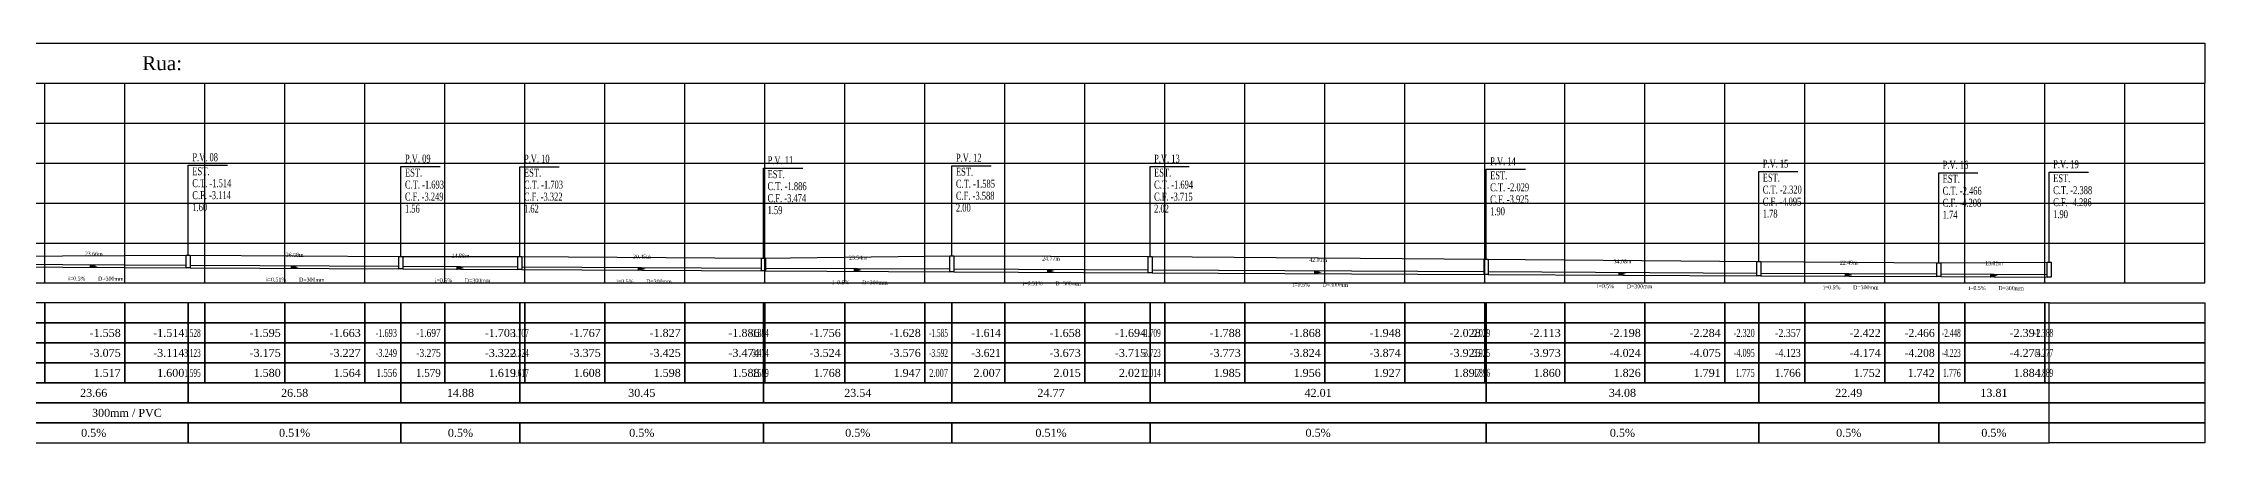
# Model space of a CAD drawing. Extents: x -44 to 14114764, y -20 to 289527804.
# Drawn here: x 361862.1 to 362132.3, y 7353869.7 to 7353919.7 of the extents above; entities that cross this region are included whole.
import ezdxf
from ezdxf.enums import TextEntityAlignment as Align

# ---------------------------------------------------------------- set-up
doc = ezdxf.new("R2010")
doc.units = 0
for name, color, linetype in [('PS_IND_COMPRIMENTO', 7, 'Continuous'), ('PS_IND_DIAMETRO', 7, 'Continuous'), ('PS_IND_FLUXO', 3, 'Continuous'), ('PS_IND_INCLINACAO', 7, 'Continuous'), ('PS_PERFIL_CAIXAS', 7, 'Continuous'), ('PS_PERFIL_COTA_LIN', 7, 'Continuous'), ('PS_PERFIL_COTA_TXT', 5, 'Continuous'), ('PS_PERFIL_GRADE', 8, 'Continuous'), ('PS_PERFIL_TERRENO', 3, 'Continuous'), ('PS_PERFIL_TITULOS', 5, 'Continuous'), ('PS_PERFIL_TUBO', 7, 'Continuous'), ('PS_PONTOS_IDENTIFICACAO_LIN', 7, 'Continuous'), ('PS_PONTOS_IDENTIFICACAO_TXT', 7, 'Continuous')]:
    doc.layers.add(name, color=color, linetype=linetype)
doc.styles.get("Standard").update_dxf_attribs({"font": 'times.ttf'})

# ---------------------------------------------------------------- blocks, each defined once
blk = doc.blocks.new('*U1400')
at = {"layer": 'PS_PERFIL_GRADE', "linetype": 'Continuous'}
for p, q in [((0, 0), (0, 25)), ((0, 25), (510, 25)), ((10, 0), (10, 25)), ((20, 0), (20, 25)), ((30, 0), (30, 25)), ((40, 0), (40, 25)), ((50, 0), (50, 25)), ((60, 0), (60, 25)), ((70, 0), (70, 25)), ((80, 0), (80, 25)), ((90, 0), (90, 25)), ((100, 0), (100, 25)), ((110, 0), (110, 25)), ((120, 0), (120, 25)), ((130, 0), (130, 25)), ((140, 0), (140, 25)), ((150, 0), (150, 25)), ((160, 0), (160, 25)), ((170, 0), (170, 25)), ((180, 0), (180, 25)), ((190, 0), (190, 25)), ((200, 0), (200, 25)), ((210, 0), (210, 25)), ((220, 0), (220, 25)), ((230, 0), (230, 25)), ((240, 0), (240, 25)), ((250, 0), (250, 25)), ((260, 0), (260, 25)), ((270, 0), (270, 25)), ((280, 0), (280, 25)), ((290, 0), (290, 25)), ((300, 0), (300, 25)), ((310, 0), (310, 25)), ((320, 0), (320, 25)), ((330, 0), (330, 25)), ((340, 0), (340, 25)), ((350, 0), (350, 25)), ((360, 0), (360, 25)), ((370, 0), (370, 25)), ((380, 0), (380, 25)), ((390, 0), (390, 25)), ((400, 0), (400, 25)), ((410, 0), (410, 25)), ((420, 0), (420, 25)), ((430, 0), (430, 25)), ((440, 0), (440, 25)), ((450, 0), (450, 25)), ((460, 0), (460, 25)), ((470, 0), (470, 25)), ((480, 0), (480, 25)), ((490, 0), (490, 25)), ((500, 0), (500, 25)), ((510, 0), (510, 25)), ((0, 20), (510, 20)), ((0, 15), (510, 15)), ((0, 10), (510, 10)), ((0, 5), (510, 5)), ((0, 0), (510, 0))]:
    blk.add_line(p, q, dxfattribs=at)
blk.add_lwpolyline([(0, 25), (0, 30), (510, 30), (510, 25)], dxfattribs=at)
at = {"layer": 'PS_PERFIL_GRADE'}
for s, p in [('20', (-0.5, 25)), ('15', (-0.5, 20)), ('10', (-0.5, 15)), ('5', (-0.5, 10)), ('0', (-0.5, 5)), ('-5', (-0.5, 0))]:
    blk.add_text(s, height=1, dxfattribs=at).set_placement(p, align=Align.MIDDLE_RIGHT)

msp = doc.modelspace()

# ---------------------------------------------------------------- linework, layer by layer
at = {"layer": 'PS_IND_FLUXO'}
for points in [[(361867.927, 7353891.761, 0.5, 0, 0), (361868.927, 7353891.756, 0, 0, 0)], [(361893.046, 7353891.635, 0.5, 0, 0), (361894.046, 7353891.63, 0, 0, 0)], [(361913.774, 7353891.53, 0.5, 0, 0), (361914.774, 7353891.525, 0, 0, 0)], [(361936.438, 7353891.418, 0.5, 0, 0), (361937.438, 7353891.413, 0, 0, 0)], [(361963.435, 7353891.283, 0.5, 0, 0), (361964.435, 7353891.278, 0, 0, 0)], [(361987.591, 7353891.165, 0.5, 0, 0), (361988.591, 7353891.159, 0, 0, 0)], [(362020.977, 7353890.996, 0.5, 0, 0), (362021.977, 7353890.991, 0, 0, 0)], [(362059.019, 7353890.806, 0.5, 0, 0), (362060.019, 7353890.801, 0, 0, 0)], [(362087.304, 7353890.665, 0.5, 0, 0), (362088.304, 7353890.66, 0, 0, 0)], [(362105.453, 7353890.574, 0.5, 0, 0), (362106.453, 7353890.568, 0, 0, 0)]]:
    msp.add_lwpolyline(points, format="xyseb", dxfattribs=at)
at = {"layer": 'PS_PERFIL_CAIXAS', "linetype": 'Continuous'}
for points in [[(361880.007, 7353893.149), (361880.507, 7353893.149), (361880.507, 7353891.549), (361880.007, 7353891.549)], [(361906.585, 7353892.97), (361907.085, 7353892.97), (361907.085, 7353891.415), (361906.585, 7353891.415)], [(361921.462, 7353892.96), (361921.962, 7353892.96), (361921.962, 7353891.341), (361921.462, 7353891.341)], [(361951.913, 7353892.777), (361952.413, 7353892.777), (361952.413, 7353891.19), (361951.913, 7353891.19)], [(361975.457, 7353893.078), (361975.957, 7353893.078), (361975.957, 7353891.075), (361975.457, 7353891.075)], [(362000.225, 7353892.969), (362000.725, 7353892.969), (362000.725, 7353890.949), (362000.225, 7353890.949)], [(362042.23, 7353892.634), (362042.73, 7353892.634), (362042.73, 7353890.739), (362042.23, 7353890.739)], [(362076.308, 7353892.343), (362076.808, 7353892.343), (362076.808, 7353890.568), (362076.308, 7353890.568)], [(362098.8, 7353892.197), (362099.3, 7353892.197), (362099.3, 7353890.456), (362098.8, 7353890.456)], [(362112.606, 7353892.275), (362113.106, 7353892.275), (362113.106, 7353890.377), (362112.606, 7353890.377)]]:
    msp.add_lwpolyline(points, close=True, dxfattribs=at)
at = {"layer": 'PS_PERFIL_COTA_LIN', "linetype": 'Continuous'}
for points in [[(361856.597, 7353887.163), (361856.597, 7353884.663), (361862.308, 7353884.663), (361862.308, 7353887.163)], [(361862.308, 7353887.163), (361862.308, 7353884.663), (361872.308, 7353884.663), (361872.308, 7353887.163)], [(361872.308, 7353887.163), (361872.308, 7353884.663), (361880.257, 7353884.663), (361880.257, 7353887.163)], [(361880.257, 7353887.163), (361880.257, 7353884.663), (361882.308, 7353884.663), (361882.308, 7353887.163)], [(361882.308, 7353887.163), (361882.308, 7353884.663), (361892.308, 7353884.663), (361892.308, 7353887.163)], [(361892.308, 7353887.163), (361892.308, 7353884.663), (361902.308, 7353884.663), (361902.308, 7353887.163)], [(361902.308, 7353887.163), (361902.308, 7353884.663), (361906.835, 7353884.663), (361906.835, 7353887.163)], [(361906.835, 7353887.163), (361906.835, 7353884.663), (361912.308, 7353884.663), (361912.308, 7353887.163)], [(361912.308, 7353887.163), (361912.308, 7353884.663), (361921.712, 7353884.663), (361921.712, 7353887.163)], [(361921.712, 7353887.163), (361921.712, 7353884.663), (361922.308, 7353884.663), (361922.308, 7353887.163)], [(361922.308, 7353887.163), (361922.308, 7353884.663), (361932.308, 7353884.663), (361932.308, 7353887.163)], [(361932.308, 7353887.163), (361932.308, 7353884.663), (361942.308, 7353884.663), (361942.308, 7353887.163)], [(361942.308, 7353887.163), (361942.308, 7353884.663), (361952.163, 7353884.663), (361952.163, 7353887.163)], [(361952.163, 7353887.163), (361952.163, 7353884.663), (361952.308, 7353884.663), (361952.308, 7353887.163)], [(361952.308, 7353887.163), (361952.308, 7353884.663), (361962.308, 7353884.663), (361962.308, 7353887.163)], [(361962.308, 7353887.163), (361962.308, 7353884.663), (361972.308, 7353884.663), (361972.308, 7353887.163)], [(361972.308, 7353887.163), (361972.308, 7353884.663), (361975.707, 7353884.663), (361975.707, 7353887.163)], [(361975.707, 7353887.163), (361975.707, 7353884.663), (361982.308, 7353884.663), (361982.308, 7353887.163)], [(361982.308, 7353887.163), (361982.308, 7353884.663), (361992.308, 7353884.663), (361992.308, 7353887.163)], [(361992.308, 7353887.163), (361992.308, 7353884.663), (362000.475, 7353884.663), (362000.475, 7353887.163)], [(362000.475, 7353887.163), (362000.475, 7353884.663), (362002.308, 7353884.663), (362002.308, 7353887.163)], [(362002.308, 7353887.163), (362002.308, 7353884.663), (362012.308, 7353884.663), (362012.308, 7353887.163)], [(362012.308, 7353887.163), (362012.308, 7353884.663), (362022.308, 7353884.663), (362022.308, 7353887.163)], [(362022.308, 7353887.163), (362022.308, 7353884.663), (362032.308, 7353884.663), (362032.308, 7353887.163)], [(362032.308, 7353887.163), (362032.308, 7353884.663), (362042.308, 7353884.663), (362042.308, 7353887.163)], [(362042.308, 7353887.163), (362042.308, 7353884.663), (362042.48, 7353884.663), (362042.48, 7353887.163)], [(362042.48, 7353887.163), (362042.48, 7353884.663), (362052.308, 7353884.663), (362052.308, 7353887.163)], [(362052.308, 7353887.163), (362052.308, 7353884.663), (362062.308, 7353884.663), (362062.308, 7353887.163)], [(362062.308, 7353887.163), (362062.308, 7353884.663), (362072.308, 7353884.663), (362072.308, 7353887.163)], [(362072.308, 7353887.163), (362072.308, 7353884.663), (362076.558, 7353884.663), (362076.558, 7353887.163)], [(362076.558, 7353887.163), (362076.558, 7353884.663), (362082.308, 7353884.663), (362082.308, 7353887.163)], [(362082.308, 7353887.163), (362082.308, 7353884.663), (362092.308, 7353884.663), (362092.308, 7353887.163)], [(362092.308, 7353887.163), (362092.308, 7353884.663), (362099.05, 7353884.663), (362099.05, 7353887.163)], [(362099.05, 7353887.163), (362099.05, 7353884.663), (362102.308, 7353884.663), (362102.308, 7353887.163)], [(362102.308, 7353887.163), (362102.308, 7353884.663), (362112.308, 7353884.663), (362112.308, 7353887.163)], [(362112.308, 7353887.163), (362112.308, 7353884.663), (362112.856, 7353884.663), (362112.856, 7353887.163)], [(362132.308, 7353887.163), (362132.308, 7353884.663), (362112.856, 7353884.663), (362112.856, 7353887.163)], [(361856.597, 7353884.663), (361856.597, 7353882.163), (361862.308, 7353882.163), (361862.308, 7353884.663)], [(361862.308, 7353884.663), (361862.308, 7353882.163), (361872.308, 7353882.163), (361872.308, 7353884.663)], [(361872.308, 7353884.663), (361872.308, 7353882.163), (361880.257, 7353882.163), (361880.257, 7353884.663)], [(361880.257, 7353884.663), (361880.257, 7353882.163), (361882.308, 7353882.163), (361882.308, 7353884.663)], [(361882.308, 7353884.663), (361882.308, 7353882.163), (361892.308, 7353882.163), (361892.308, 7353884.663)], [(361892.308, 7353884.663), (361892.308, 7353882.163), (361902.308, 7353882.163), (361902.308, 7353884.663)], [(361902.308, 7353884.663), (361902.308, 7353882.163), (361906.835, 7353882.163), (361906.835, 7353884.663)], [(361906.835, 7353884.663), (361906.835, 7353882.163), (361912.308, 7353882.163), (361912.308, 7353884.663)], [(361912.308, 7353884.663), (361912.308, 7353882.163), (361921.712, 7353882.163), (361921.712, 7353884.663)], [(361921.712, 7353884.663), (361921.712, 7353882.163), (361922.308, 7353882.163), (361922.308, 7353884.663)], [(361922.308, 7353884.663), (361922.308, 7353882.163), (361932.308, 7353882.163), (361932.308, 7353884.663)], [(361932.308, 7353884.663), (361932.308, 7353882.163), (361942.308, 7353882.163), (361942.308, 7353884.663)], [(361942.308, 7353884.663), (361942.308, 7353882.163), (361952.163, 7353882.163), (361952.163, 7353884.663)], [(361952.163, 7353884.663), (361952.163, 7353882.163), (361952.308, 7353882.163), (361952.308, 7353884.663)], [(361952.308, 7353884.663), (361952.308, 7353882.163), (361962.308, 7353882.163), (361962.308, 7353884.663)], [(361962.308, 7353884.663), (361962.308, 7353882.163), (361972.308, 7353882.163), (361972.308, 7353884.663)], [(361972.308, 7353884.663), (361972.308, 7353882.163), (361975.707, 7353882.163), (361975.707, 7353884.663)], [(361975.707, 7353884.663), (361975.707, 7353882.163), (361982.308, 7353882.163), (361982.308, 7353884.663)], [(361982.308, 7353884.663), (361982.308, 7353882.163), (361992.308, 7353882.163), (361992.308, 7353884.663)], [(361992.308, 7353884.663), (361992.308, 7353882.163), (362000.475, 7353882.163), (362000.475, 7353884.663)], [(362000.475, 7353884.663), (362000.475, 7353882.163), (362002.308, 7353882.163), (362002.308, 7353884.663)], [(362002.308, 7353884.663), (362002.308, 7353882.163), (362012.308, 7353882.163), (362012.308, 7353884.663)], [(362012.308, 7353884.663), (362012.308, 7353882.163), (362022.308, 7353882.163), (362022.308, 7353884.663)], [(362022.308, 7353884.663), (362022.308, 7353882.163), (362032.308, 7353882.163), (362032.308, 7353884.663)], [(362032.308, 7353884.663), (362032.308, 7353882.163), (362042.308, 7353882.163), (362042.308, 7353884.663)], [(362042.308, 7353884.663), (362042.308, 7353882.163), (362042.48, 7353882.163), (362042.48, 7353884.663)], [(362042.48, 7353884.663), (362042.48, 7353882.163), (362052.308, 7353882.163), (362052.308, 7353884.663)], [(362052.308, 7353884.663), (362052.308, 7353882.163), (362062.308, 7353882.163), (362062.308, 7353884.663)], [(362062.308, 7353884.663), (362062.308, 7353882.163), (362072.308, 7353882.163), (362072.308, 7353884.663)], [(362072.308, 7353884.663), (362072.308, 7353882.163), (362076.558, 7353882.163), (362076.558, 7353884.663)], [(362076.558, 7353884.663), (362076.558, 7353882.163), (362082.308, 7353882.163), (362082.308, 7353884.663)], [(362082.308, 7353884.663), (362082.308, 7353882.163), (362092.308, 7353882.163), (362092.308, 7353884.663)], [(362092.308, 7353884.663), (362092.308, 7353882.163), (362099.05, 7353882.163), (362099.05, 7353884.663)], [(362099.05, 7353884.663), (362099.05, 7353882.163), (362102.308, 7353882.163), (362102.308, 7353884.663)], [(362102.308, 7353884.663), (362102.308, 7353882.163), (362112.308, 7353882.163), (362112.308, 7353884.663)], [(362112.308, 7353884.663), (362112.308, 7353882.163), (362112.856, 7353882.163), (362112.856, 7353884.663)], [(362132.308, 7353884.663), (362132.308, 7353882.163), (362112.856, 7353882.163), (362112.856, 7353884.663)], [(361856.597, 7353882.163), (361856.597, 7353879.663), (361862.308, 7353879.663), (361862.308, 7353882.163)], [(361862.308, 7353882.163), (361862.308, 7353879.663), (361872.308, 7353879.663), (361872.308, 7353882.163)], [(361872.308, 7353882.163), (361872.308, 7353879.663), (361880.257, 7353879.663), (361880.257, 7353882.163)], [(361880.257, 7353882.163), (361880.257, 7353879.663), (361882.308, 7353879.663), (361882.308, 7353882.163)], [(361882.308, 7353882.163), (361882.308, 7353879.663), (361892.308, 7353879.663), (361892.308, 7353882.163)], [(361892.308, 7353882.163), (361892.308, 7353879.663), (361902.308, 7353879.663), (361902.308, 7353882.163)], [(361902.308, 7353882.163), (361902.308, 7353879.663), (361906.835, 7353879.663), (361906.835, 7353882.163)], [(361906.835, 7353882.163), (361906.835, 7353879.663), (361912.308, 7353879.663), (361912.308, 7353882.163)], [(361912.308, 7353882.163), (361912.308, 7353879.663), (361921.712, 7353879.663), (361921.712, 7353882.163)], [(361921.712, 7353882.163), (361921.712, 7353879.663), (361922.308, 7353879.663), (361922.308, 7353882.163)], [(361922.308, 7353882.163), (361922.308, 7353879.663), (361932.308, 7353879.663), (361932.308, 7353882.163)], [(361932.308, 7353882.163), (361932.308, 7353879.663), (361942.308, 7353879.663), (361942.308, 7353882.163)], [(361942.308, 7353882.163), (361942.308, 7353879.663), (361952.163, 7353879.663), (361952.163, 7353882.163)], [(361952.163, 7353882.163), (361952.163, 7353879.663), (361952.308, 7353879.663), (361952.308, 7353882.163)], [(361952.308, 7353882.163), (361952.308, 7353879.663), (361962.308, 7353879.663), (361962.308, 7353882.163)], [(361962.308, 7353882.163), (361962.308, 7353879.663), (361972.308, 7353879.663), (361972.308, 7353882.163)], [(361972.308, 7353882.163), (361972.308, 7353879.663), (361975.707, 7353879.663), (361975.707, 7353882.163)], [(361975.707, 7353882.163), (361975.707, 7353879.663), (361982.308, 7353879.663), (361982.308, 7353882.163)], [(361982.308, 7353882.163), (361982.308, 7353879.663), (361992.308, 7353879.663), (361992.308, 7353882.163)], [(361992.308, 7353882.163), (361992.308, 7353879.663), (362000.475, 7353879.663), (362000.475, 7353882.163)], [(362000.475, 7353882.163), (362000.475, 7353879.663), (362002.308, 7353879.663), (362002.308, 7353882.163)], [(362002.308, 7353882.163), (362002.308, 7353879.663), (362012.308, 7353879.663), (362012.308, 7353882.163)], [(362012.308, 7353882.163), (362012.308, 7353879.663), (362022.308, 7353879.663), (362022.308, 7353882.163)], [(362022.308, 7353882.163), (362022.308, 7353879.663), (362032.308, 7353879.663), (362032.308, 7353882.163)], [(362032.308, 7353882.163), (362032.308, 7353879.663), (362042.308, 7353879.663), (362042.308, 7353882.163)], [(362042.308, 7353882.163), (362042.308, 7353879.663), (362042.48, 7353879.663), (362042.48, 7353882.163)], [(362042.48, 7353882.163), (362042.48, 7353879.663), (362052.308, 7353879.663), (362052.308, 7353882.163)], [(362052.308, 7353882.163), (362052.308, 7353879.663), (362062.308, 7353879.663), (362062.308, 7353882.163)], [(362062.308, 7353882.163), (362062.308, 7353879.663), (362072.308, 7353879.663), (362072.308, 7353882.163)], [(362072.308, 7353882.163), (362072.308, 7353879.663), (362076.558, 7353879.663), (362076.558, 7353882.163)], [(362076.558, 7353882.163), (362076.558, 7353879.663), (362082.308, 7353879.663), (362082.308, 7353882.163)], [(362082.308, 7353882.163), (362082.308, 7353879.663), (362092.308, 7353879.663), (362092.308, 7353882.163)], [(362092.308, 7353882.163), (362092.308, 7353879.663), (362099.05, 7353879.663), (362099.05, 7353882.163)], [(362099.05, 7353882.163), (362099.05, 7353879.663), (362102.308, 7353879.663), (362102.308, 7353882.163)], [(362102.308, 7353882.163), (362102.308, 7353879.663), (362112.308, 7353879.663), (362112.308, 7353882.163)], [(362112.308, 7353882.163), (362112.308, 7353879.663), (362112.856, 7353879.663), (362112.856, 7353882.163)], [(362132.308, 7353882.163), (362132.308, 7353879.663), (362112.856, 7353879.663), (362112.856, 7353882.163)], [(361856.597, 7353879.663), (361856.597, 7353877.163), (361862.308, 7353877.163), (361862.308, 7353879.663)], [(361862.308, 7353879.663), (361862.308, 7353877.163), (361872.308, 7353877.163), (361872.308, 7353879.663)], [(361872.308, 7353879.663), (361872.308, 7353877.163), (361880.257, 7353877.163), (361880.257, 7353879.663)], [(361880.257, 7353879.663), (361880.257, 7353877.163), (361882.308, 7353877.163), (361882.308, 7353879.663)], [(361882.308, 7353879.663), (361882.308, 7353877.163), (361892.308, 7353877.163), (361892.308, 7353879.663)], [(361892.308, 7353879.663), (361892.308, 7353877.163), (361902.308, 7353877.163), (361902.308, 7353879.663)], [(361902.308, 7353879.663), (361902.308, 7353877.163), (361906.835, 7353877.163), (361906.835, 7353879.663)], [(361906.835, 7353879.663), (361906.835, 7353877.163), (361912.308, 7353877.163), (361912.308, 7353879.663)], [(361912.308, 7353879.663), (361912.308, 7353877.163), (361921.712, 7353877.163), (361921.712, 7353879.663)], [(361921.712, 7353879.663), (361921.712, 7353877.163), (361922.308, 7353877.163), (361922.308, 7353879.663)], [(361922.308, 7353879.663), (361922.308, 7353877.163), (361932.308, 7353877.163), (361932.308, 7353879.663)], [(361932.308, 7353879.663), (361932.308, 7353877.163), (361942.308, 7353877.163), (361942.308, 7353879.663)], [(361942.308, 7353879.663), (361942.308, 7353877.163), (361952.163, 7353877.163), (361952.163, 7353879.663)], [(361952.163, 7353879.663), (361952.163, 7353877.163), (361952.308, 7353877.163), (361952.308, 7353879.663)], [(361952.308, 7353879.663), (361952.308, 7353877.163), (361962.308, 7353877.163), (361962.308, 7353879.663)], [(361962.308, 7353879.663), (361962.308, 7353877.163), (361972.308, 7353877.163), (361972.308, 7353879.663)], [(361972.308, 7353879.663), (361972.308, 7353877.163), (361975.707, 7353877.163), (361975.707, 7353879.663)], [(361975.707, 7353879.663), (361975.707, 7353877.163), (361982.308, 7353877.163), (361982.308, 7353879.663)], [(361982.308, 7353879.663), (361982.308, 7353877.163), (361992.308, 7353877.163), (361992.308, 7353879.663)], [(361992.308, 7353879.663), (361992.308, 7353877.163), (362000.475, 7353877.163), (362000.475, 7353879.663)], [(362000.475, 7353879.663), (362000.475, 7353877.163), (362002.308, 7353877.163), (362002.308, 7353879.663)], [(362002.308, 7353879.663), (362002.308, 7353877.163), (362012.308, 7353877.163), (362012.308, 7353879.663)], [(362012.308, 7353879.663), (362012.308, 7353877.163), (362022.308, 7353877.163), (362022.308, 7353879.663)], [(362022.308, 7353879.663), (362022.308, 7353877.163), (362032.308, 7353877.163), (362032.308, 7353879.663)], [(362032.308, 7353879.663), (362032.308, 7353877.163), (362042.308, 7353877.163), (362042.308, 7353879.663)], [(362042.308, 7353879.663), (362042.308, 7353877.163), (362042.48, 7353877.163), (362042.48, 7353879.663)], [(362042.48, 7353879.663), (362042.48, 7353877.163), (362052.308, 7353877.163), (362052.308, 7353879.663)], [(362052.308, 7353879.663), (362052.308, 7353877.163), (362062.308, 7353877.163), (362062.308, 7353879.663)], [(362062.308, 7353879.663), (362062.308, 7353877.163), (362072.308, 7353877.163), (362072.308, 7353879.663)], [(362072.308, 7353879.663), (362072.308, 7353877.163), (362076.558, 7353877.163), (362076.558, 7353879.663)], [(362076.558, 7353879.663), (362076.558, 7353877.163), (362082.308, 7353877.163), (362082.308, 7353879.663)], [(362082.308, 7353879.663), (362082.308, 7353877.163), (362092.308, 7353877.163), (362092.308, 7353879.663)], [(362092.308, 7353879.663), (362092.308, 7353877.163), (362099.05, 7353877.163), (362099.05, 7353879.663)], [(362099.05, 7353879.663), (362099.05, 7353877.163), (362102.308, 7353877.163), (362102.308, 7353879.663)], [(362102.308, 7353879.663), (362102.308, 7353877.163), (362112.308, 7353877.163), (362112.308, 7353879.663)], [(362112.308, 7353879.663), (362112.308, 7353877.163), (362112.856, 7353877.163), (362112.856, 7353879.663)], [(362132.308, 7353879.663), (362132.308, 7353877.163), (362112.856, 7353877.163), (362112.856, 7353879.663)], [(361856.597, 7353877.163), (361856.597, 7353874.663), (361880.257, 7353874.663), (361880.257, 7353877.163)], [(361880.257, 7353877.163), (361880.257, 7353874.663), (361906.835, 7353874.663), (361906.835, 7353877.163)], [(361906.835, 7353877.163), (361906.835, 7353874.663), (361921.712, 7353874.663), (361921.712, 7353877.163)], [(361921.712, 7353877.163), (361921.712, 7353874.663), (361952.163, 7353874.663), (361952.163, 7353877.163)], [(361952.163, 7353877.163), (361952.163, 7353874.663), (361975.707, 7353874.663), (361975.707, 7353877.163)], [(361975.707, 7353877.163), (361975.707, 7353874.663), (362000.475, 7353874.663), (362000.475, 7353877.163)], [(362000.475, 7353877.163), (362000.475, 7353874.663), (362042.48, 7353874.663), (362042.48, 7353877.163)], [(362042.48, 7353877.163), (362042.48, 7353874.663), (362076.558, 7353874.663), (362076.558, 7353877.163)], [(362076.558, 7353877.163), (362076.558, 7353874.663), (362099.05, 7353874.663), (362099.05, 7353877.163)], [(362099.05, 7353877.163), (362099.05, 7353874.663), (362112.856, 7353874.663), (362112.856, 7353877.163)], [(362132.308, 7353877.163), (362132.308, 7353874.663), (362112.856, 7353874.663), (362112.856, 7353877.163)], [(361632.308, 7353874.663), (361632.308, 7353872.163), (362112.856, 7353872.163), (362112.856, 7353874.663)], [(362132.308, 7353874.663), (362132.308, 7353872.163), (362112.856, 7353872.163), (362112.856, 7353874.663)], [(361856.597, 7353872.163), (361856.597, 7353869.663), (361880.257, 7353869.663), (361880.257, 7353872.163)], [(361880.257, 7353872.163), (361880.257, 7353869.663), (361906.835, 7353869.663), (361906.835, 7353872.163)], [(361906.835, 7353872.163), (361906.835, 7353869.663), (361921.712, 7353869.663), (361921.712, 7353872.163)], [(361921.712, 7353872.163), (361921.712, 7353869.663), (361952.163, 7353869.663), (361952.163, 7353872.163)], [(361952.163, 7353872.163), (361952.163, 7353869.663), (361975.707, 7353869.663), (361975.707, 7353872.163)], [(361975.707, 7353872.163), (361975.707, 7353869.663), (362000.475, 7353869.663), (362000.475, 7353872.163)], [(362000.475, 7353872.163), (362000.475, 7353869.663), (362042.48, 7353869.663), (362042.48, 7353872.163)], [(362042.48, 7353872.163), (362042.48, 7353869.663), (362076.558, 7353869.663), (362076.558, 7353872.163)], [(362076.558, 7353872.163), (362076.558, 7353869.663), (362099.05, 7353869.663), (362099.05, 7353872.163)], [(362099.05, 7353872.163), (362099.05, 7353869.663), (362112.856, 7353869.663), (362112.856, 7353872.163)], [(362132.308, 7353872.163), (362132.308, 7353869.663), (362112.856, 7353869.663), (362112.856, 7353872.163)]]:
    msp.add_lwpolyline(points, close=True, dxfattribs=at)
for points in [[(361862.308, 7353877.163), (361872.308, 7353877.163)], [(361872.308, 7353877.163), (361880.257, 7353877.163)], [(361882.308, 7353877.163), (361892.308, 7353877.163)], [(361892.308, 7353877.163), (361902.308, 7353877.163)], [(361902.308, 7353877.163), (361906.835, 7353877.163)], [(361912.308, 7353877.163), (361921.712, 7353877.163)], [(361922.308, 7353877.163), (361932.308, 7353877.163)], [(361932.308, 7353877.163), (361942.308, 7353877.163)], [(361942.308, 7353877.163), (361952.163, 7353877.163)], [(361952.308, 7353877.163), (361962.308, 7353877.163)], [(361962.308, 7353877.163), (361972.308, 7353877.163)], [(361972.308, 7353877.163), (361975.707, 7353877.163)], [(361982.308, 7353877.163), (361992.308, 7353877.163)], [(361992.308, 7353877.163), (362000.475, 7353877.163)], [(362002.308, 7353877.163), (362012.308, 7353877.163)], [(362012.308, 7353877.163), (362022.308, 7353877.163)], [(362022.308, 7353877.163), (362032.308, 7353877.163)], [(362032.308, 7353877.163), (362042.308, 7353877.163)], [(362042.308, 7353877.163), (362042.48, 7353877.163)], [(362052.308, 7353877.163), (362062.308, 7353877.163)], [(362062.308, 7353877.163), (362072.308, 7353877.163)], [(362072.308, 7353877.163), (362076.558, 7353877.163)], [(362082.308, 7353877.163), (362092.308, 7353877.163)], [(362092.308, 7353877.163), (362099.05, 7353877.163)], [(362102.308, 7353877.163), (362112.308, 7353877.163)], [(362112.308, 7353877.163), (362112.856, 7353877.163)], [(361856.597, 7353874.663), (361862.308, 7353874.663)], [(361862.308, 7353874.663), (361872.308, 7353874.663)], [(361862.308, 7353874.663), (361872.308, 7353874.663)], [(361872.308, 7353874.663), (361880.257, 7353874.663)], [(361872.308, 7353874.663), (361880.257, 7353874.663)], [(361880.257, 7353874.663), (361882.308, 7353874.663)], [(361882.308, 7353874.663), (361892.308, 7353874.663)], [(361882.308, 7353874.663), (361892.308, 7353874.663)], [(361892.308, 7353874.663), (361902.308, 7353874.663)], [(361892.308, 7353874.663), (361902.308, 7353874.663)], [(361902.308, 7353874.663), (361906.835, 7353874.663)], [(361902.308, 7353874.663), (361906.835, 7353874.663)], [(361906.835, 7353874.663), (361912.308, 7353874.663)], [(361912.308, 7353874.663), (361921.712, 7353874.663)], [(361912.308, 7353874.663), (361921.712, 7353874.663)], [(361921.712, 7353874.663), (361922.308, 7353874.663)], [(361922.308, 7353874.663), (361932.308, 7353874.663)], [(361922.308, 7353874.663), (361932.308, 7353874.663)], [(361932.308, 7353874.663), (361942.308, 7353874.663)], [(361932.308, 7353874.663), (361942.308, 7353874.663)], [(361942.308, 7353874.663), (361952.163, 7353874.663)], [(361942.308, 7353874.663), (361952.163, 7353874.663)], [(361952.163, 7353874.663), (361952.308, 7353874.663)], [(361952.308, 7353874.663), (361962.308, 7353874.663)], [(361952.308, 7353874.663), (361962.308, 7353874.663)], [(361962.308, 7353874.663), (361972.308, 7353874.663)], [(361962.308, 7353874.663), (361972.308, 7353874.663)], [(361972.308, 7353874.663), (361975.707, 7353874.663)], [(361972.308, 7353874.663), (361975.707, 7353874.663)], [(361975.707, 7353874.663), (361982.308, 7353874.663)], [(361982.308, 7353874.663), (361992.308, 7353874.663)], [(361982.308, 7353874.663), (361992.308, 7353874.663)], [(361992.308, 7353874.663), (362000.475, 7353874.663)], [(361992.308, 7353874.663), (362000.475, 7353874.663)], [(362000.475, 7353874.663), (362002.308, 7353874.663)], [(362002.308, 7353874.663), (362012.308, 7353874.663)], [(362002.308, 7353874.663), (362012.308, 7353874.663)], [(362012.308, 7353874.663), (362022.308, 7353874.663)], [(362012.308, 7353874.663), (362022.308, 7353874.663)], [(362022.308, 7353874.663), (362032.308, 7353874.663)], [(362022.308, 7353874.663), (362032.308, 7353874.663)], [(362032.308, 7353874.663), (362042.308, 7353874.663)], [(362032.308, 7353874.663), (362042.308, 7353874.663)], [(362042.308, 7353874.663), (362042.48, 7353874.663)], [(362042.308, 7353874.663), (362042.48, 7353874.663)], [(362042.48, 7353874.663), (362052.308, 7353874.663)], [(362052.308, 7353874.663), (362062.308, 7353874.663)], [(362052.308, 7353874.663), (362062.308, 7353874.663)], [(362062.308, 7353874.663), (362072.308, 7353874.663)], [(362062.308, 7353874.663), (362072.308, 7353874.663)], [(362072.308, 7353874.663), (362076.558, 7353874.663)], [(362072.308, 7353874.663), (362076.558, 7353874.663)], [(362076.558, 7353874.663), (362082.308, 7353874.663)], [(362082.308, 7353874.663), (362092.308, 7353874.663)], [(362082.308, 7353874.663), (362092.308, 7353874.663)], [(362092.308, 7353874.663), (362099.05, 7353874.663)], [(362092.308, 7353874.663), (362099.05, 7353874.663)], [(362102.308, 7353874.663), (362112.308, 7353874.663)], [(362102.308, 7353874.663), (362112.308, 7353874.663)], [(362112.308, 7353874.663), (362112.856, 7353874.663)], [(362112.308, 7353874.663), (362112.856, 7353874.663)], [(361856.597, 7353872.163), (361862.308, 7353872.163)], [(361862.308, 7353872.163), (361872.308, 7353872.163)], [(361862.308, 7353872.163), (361872.308, 7353872.163)], [(361862.308, 7353869.663), (361872.308, 7353869.663)], [(361872.308, 7353872.163), (361880.257, 7353872.163)], [(361872.308, 7353872.163), (361880.257, 7353872.163)], [(361872.308, 7353869.663), (361880.257, 7353869.663)], [(361880.257, 7353872.163), (361882.308, 7353872.163)], [(361882.308, 7353872.163), (361892.308, 7353872.163)], [(361882.308, 7353872.163), (361892.308, 7353872.163)], [(361882.308, 7353869.663), (361892.308, 7353869.663)], [(361892.308, 7353872.163), (361902.308, 7353872.163)], [(361892.308, 7353872.163), (361902.308, 7353872.163)], [(361892.308, 7353869.663), (361902.308, 7353869.663)], [(361902.308, 7353872.163), (361906.835, 7353872.163)], [(361902.308, 7353872.163), (361906.835, 7353872.163)], [(361902.308, 7353869.663), (361906.835, 7353869.663)], [(361906.835, 7353872.163), (361912.308, 7353872.163)], [(361912.308, 7353872.163), (361921.712, 7353872.163)], [(361912.308, 7353872.163), (361921.712, 7353872.163)], [(361912.308, 7353869.663), (361921.712, 7353869.663)], [(361921.712, 7353872.163), (361922.308, 7353872.163)], [(361922.308, 7353872.163), (361932.308, 7353872.163)], [(361922.308, 7353872.163), (361932.308, 7353872.163)], [(361922.308, 7353869.663), (361932.308, 7353869.663)], [(361932.308, 7353872.163), (361942.308, 7353872.163)], [(361932.308, 7353872.163), (361942.308, 7353872.163)], [(361932.308, 7353869.663), (361942.308, 7353869.663)], [(361942.308, 7353872.163), (361952.163, 7353872.163)], [(361942.308, 7353872.163), (361952.163, 7353872.163)], [(361942.308, 7353869.663), (361952.163, 7353869.663)], [(361952.163, 7353872.163), (361952.308, 7353872.163)], [(361952.308, 7353872.163), (361962.308, 7353872.163)], [(361952.308, 7353872.163), (361962.308, 7353872.163)], [(361952.308, 7353869.663), (361962.308, 7353869.663)], [(361962.308, 7353872.163), (361972.308, 7353872.163)], [(361962.308, 7353872.163), (361972.308, 7353872.163)], [(361962.308, 7353869.663), (361972.308, 7353869.663)], [(361972.308, 7353872.163), (361975.707, 7353872.163)], [(361972.308, 7353872.163), (361975.707, 7353872.163)], [(361972.308, 7353869.663), (361975.707, 7353869.663)], [(361975.707, 7353872.163), (361982.308, 7353872.163)], [(361982.308, 7353872.163), (361992.308, 7353872.163)], [(361982.308, 7353872.163), (361992.308, 7353872.163)], [(361982.308, 7353869.663), (361992.308, 7353869.663)], [(361992.308, 7353872.163), (362000.475, 7353872.163)], [(361992.308, 7353872.163), (362000.475, 7353872.163)], [(361992.308, 7353869.663), (362000.475, 7353869.663)], [(362000.475, 7353872.163), (362002.308, 7353872.163)], [(362002.308, 7353872.163), (362012.308, 7353872.163)], [(362002.308, 7353872.163), (362012.308, 7353872.163)], [(362002.308, 7353869.663), (362012.308, 7353869.663)], [(362012.308, 7353872.163), (362022.308, 7353872.163)], [(362012.308, 7353872.163), (362022.308, 7353872.163)], [(362012.308, 7353869.663), (362022.308, 7353869.663)], [(362022.308, 7353872.163), (362032.308, 7353872.163)], [(362022.308, 7353872.163), (362032.308, 7353872.163)], [(362022.308, 7353869.663), (362032.308, 7353869.663)], [(362032.308, 7353872.163), (362042.308, 7353872.163)], [(362032.308, 7353872.163), (362042.308, 7353872.163)], [(362032.308, 7353869.663), (362042.308, 7353869.663)], [(362042.308, 7353872.163), (362042.48, 7353872.163)], [(362042.308, 7353872.163), (362042.48, 7353872.163)], [(362042.308, 7353869.663), (362042.48, 7353869.663)], [(362042.48, 7353872.163), (362052.308, 7353872.163)], [(362052.308, 7353872.163), (362062.308, 7353872.163)], [(362052.308, 7353872.163), (362062.308, 7353872.163)], [(362052.308, 7353869.663), (362062.308, 7353869.663)], [(362062.308, 7353872.163), (362072.308, 7353872.163)], [(362062.308, 7353872.163), (362072.308, 7353872.163)], [(362062.308, 7353869.663), (362072.308, 7353869.663)], [(362072.308, 7353872.163), (362076.558, 7353872.163)], [(362072.308, 7353872.163), (362076.558, 7353872.163)], [(362072.308, 7353869.663), (362076.558, 7353869.663)], [(362076.558, 7353872.163), (362082.308, 7353872.163)], [(362082.308, 7353872.163), (362092.308, 7353872.163)], [(362082.308, 7353872.163), (362092.308, 7353872.163)], [(362082.308, 7353869.663), (362092.308, 7353869.663)], [(362092.308, 7353872.163), (362099.05, 7353872.163)], [(362092.308, 7353872.163), (362099.05, 7353872.163)], [(362092.308, 7353869.663), (362099.05, 7353869.663)], [(362102.308, 7353872.163), (362112.308, 7353872.163)], [(362102.308, 7353872.163), (362112.308, 7353872.163)], [(362102.308, 7353869.663), (362112.308, 7353869.663)], [(362112.308, 7353872.163), (362112.856, 7353872.163)], [(362112.308, 7353872.163), (362112.856, 7353872.163)], [(362112.308, 7353869.663), (362112.856, 7353869.663)]]:
    msp.add_lwpolyline(points, dxfattribs=at)
at = {"layer": 'PS_PERFIL_TERRENO', "linetype": 'Continuous'}
msp.add_lwpolyline([(361632.308, 7353893.8), (361669.74, 7353893.938), (361702.116, 7353893.914), (361739.144, 7353894.156), (361774.72, 7353893.86), (361819.686, 7353893.128), (361856.597, 7353893.018), (361880.257, 7353893.149), (361906.835, 7353892.97), (361921.712, 7353892.96), (361952.163, 7353892.777), (361975.707, 7353893.078), (362000.475, 7353892.969), (362042.48, 7353892.634), (362076.558, 7353892.343), (362099.05, 7353892.197), (362112.856, 7353892.275)], dxfattribs=at)
at = {"layer": 'PS_PERFIL_TUBO', "linetype": 'Continuous'}
for points in [[(361856.847, 7353891.668), (361880.007, 7353891.549), (361880.007, 7353891.849), (361856.847, 7353891.968)], [(361880.507, 7353891.549), (361906.585, 7353891.415), (361906.585, 7353891.715), (361880.507, 7353891.849)], [(361907.085, 7353891.415), (361921.462, 7353891.341), (361921.462, 7353891.641), (361907.085, 7353891.715)], [(361921.962, 7353891.341), (361951.913, 7353891.19), (361951.913, 7353891.49), (361921.962, 7353891.641)], [(361952.413, 7353891.19), (361975.457, 7353891.071), (361975.457, 7353891.371), (361952.413, 7353891.49)], [(361975.957, 7353891.075), (362000.225, 7353890.949), (362000.225, 7353891.249), (361975.957, 7353891.375)], [(362000.725, 7353890.949), (362042.23, 7353890.739), (362042.23, 7353891.039), (362000.725, 7353891.249)], [(362042.73, 7353890.739), (362076.308, 7353890.568), (362076.308, 7353890.868), (362042.73, 7353891.039)], [(362076.808, 7353890.568), (362098.8, 7353890.456), (362098.8, 7353890.756), (362076.808, 7353890.868)], [(362099.3, 7353890.456), (362112.606, 7353890.386), (362112.606, 7353890.686), (362099.3, 7353890.756)]]:
    msp.add_lwpolyline(points, close=True, dxfattribs=at)
at = {"layer": 'PS_PONTOS_IDENTIFICACAO_LIN', "linetype": 'Continuous'}
for points in [[(361880.257, 7353893.149), (361880.257, 7353904.399), (361885.157, 7353904.399)], [(361906.835, 7353892.97), (361906.835, 7353904.22), (361911.735, 7353904.22)], [(361921.712, 7353892.96), (361921.712, 7353904.21), (361926.612, 7353904.21)], [(361952.163, 7353892.777), (361952.163, 7353904.027), (361957.063, 7353904.027)], [(361975.707, 7353893.078), (361975.707, 7353904.328), (361980.607, 7353904.328)], [(362000.475, 7353892.969), (362000.475, 7353904.219), (362005.375, 7353904.219)], [(362042.48, 7353892.634), (362042.48, 7353903.884), (362047.38, 7353903.884)], [(362076.558, 7353892.343), (362076.558, 7353903.593), (362081.458, 7353903.593)], [(362099.05, 7353892.197), (362099.05, 7353903.447), (362103.95, 7353903.447)], [(362112.856, 7353892.275), (362112.856, 7353903.525), (362117.756, 7353903.525)]]:
    msp.add_lwpolyline(points, dxfattribs=at)

# ---------------------------------------------------------------- block references
at = {"layer": 'PS_PERFIL_GRADE'}
msp.add_blockref('*U1400', (361622.308, 7353889.663), dxfattribs=at)

# ---------------------------------------------------------------- texts
at = {"layer": 'PS_IND_COMPRIMENTO', "width": 0.8}
for s, rotation, p in [('23.66m', 359.70734, (361868.435, 7353893.309)), ('26.58m', 359.70405, (361893.554, 7353893.182)), ('14.88m', 359.7063, (361914.282, 7353893.078)), ('30.45m', 359.71057, (361936.946, 7353892.965)), ('23.54m', 359.70562, (361963.943, 7353892.831)), ('24.77m', 359.70086, (361988.099, 7353892.712)), ('42.01m', 359.71011, (362021.485, 7353892.544)), ('34.08m', 359.70924, (362059.527, 7353892.354)), ('22.49m', 359.70691, (362087.812, 7353892.212)), ('13.81m', 359.70074, (362105.961, 7353892.121))]:
    msp.add_text(s, height=0.5, rotation=rotation, dxfattribs=at).set_placement(p, align=Align.MIDDLE_CENTER)
at = {"layer": 'PS_IND_DIAMETRO', "width": 0.8}
for rotation, p in [(359.70734, (361870.569, 7353890.198)), (359.70405, (361895.688, 7353890.071)), (359.7063, (361916.416, 7353889.967)), (359.71057, (361939.08, 7353889.855)), (359.70562, (361966.077, 7353889.72)), (359.70086, (361990.233, 7353889.601)), (359.71011, (362023.619, 7353889.433)), (359.70924, (362061.661, 7353889.243)), (359.70691, (362089.946, 7353889.101)), (359.70074, (362108.095, 7353889.01))]:
    msp.add_text('D=300mm', height=0.5, rotation=rotation, dxfattribs=at).set_placement(p, align=Align.MIDDLE_CENTER)
at = {"layer": 'PS_IND_INCLINACAO', "width": 0.8}
for s, rotation, p in [('i=0.5%', 359.70734, (361866.319, 7353890.219)), ('i=0.51%', 359.70405, (361891.238, 7353890.094)), ('i=0.5%', 359.7063, (361912.166, 7353889.989)), ('i=0.5%', 359.71057, (361934.83, 7353889.876)), ('i=0.5%', 359.70562, (361961.827, 7353889.741)), ('i=0.51%', 359.70086, (361985.783, 7353889.624)), ('i=0.5%', 359.71011, (362019.37, 7353889.454)), ('i=0.5%', 359.70924, (362057.411, 7353889.264)), ('i=0.5%', 359.70691, (362085.696, 7353889.123)), ('i=0.5%', 359.70074, (362103.845, 7353889.032))]:
    msp.add_text(s, height=0.5, rotation=rotation, dxfattribs=at).set_placement(p, align=Align.MIDDLE_CENTER)
at = {"layer": 'PS_PERFIL_COTA_TXT'}
for s, p in [('-1.558', (361871.808, 7353883.413)), ('-1.514', (361879.757, 7353883.413)), ('-1.595', (361891.808, 7353883.413)), ('-1.663', (361901.808, 7353883.413)), ('-1.703', (361921.212, 7353883.413)), ('-1.767', (361931.808, 7353883.413)), ('-1.827', (361941.808, 7353883.413)), ('-1.886', (361951.663, 7353883.413)), ('-1.756', (361961.808, 7353883.413)), ('-1.628', (361971.808, 7353883.413)), ('-1.658', (361991.808, 7353883.413)), ('-1.694', (361999.975, 7353883.413)), ('-1.788', (362011.808, 7353883.413)), ('-1.868', (362021.808, 7353883.413)), ('-1.948', (362031.808, 7353883.413)), ('-2.028', (362041.808, 7353883.413)), ('-2.113', (362051.808, 7353883.413)), ('-2.198', (362061.808, 7353883.413)), ('-2.284', (362071.808, 7353883.413)), ('-2.422', (362091.808, 7353883.413)), ('-2.391', (362111.808, 7353883.413)), ('-3.075', (361871.808, 7353880.913)), ('-3.114', (361879.757, 7353880.913)), ('-3.175', (361891.808, 7353880.913)), ('-3.227', (361901.808, 7353880.913)), ('-3.322', (361921.212, 7353880.913)), ('-3.375', (361931.808, 7353880.913)), ('-3.425', (361941.808, 7353880.913)), ('-3.474', (361951.663, 7353880.913)), ('-3.524', (361961.808, 7353880.913)), ('-3.576', (361971.808, 7353880.913)), ('-3.673', (361991.808, 7353880.913)), ('-3.715', (361999.975, 7353880.913)), ('-3.773', (362011.808, 7353880.913)), ('-3.824', (362021.808, 7353880.913)), ('-3.874', (362031.808, 7353880.913)), ('-3.925', (362041.808, 7353880.913)), ('-3.973', (362051.808, 7353880.913)), ('-4.024', (362061.808, 7353880.913)), ('-4.075', (362071.808, 7353880.913)), ('-4.174', (362091.808, 7353880.913)), ('-4.275', (362111.808, 7353880.913)), ('1.517', (361871.808, 7353878.413)), ('1.600', (361879.757, 7353878.413)), ('1.580', (361891.808, 7353878.413)), ('1.564', (361901.808, 7353878.413)), ('1.619', (361921.212, 7353878.413)), ('1.608', (361931.808, 7353878.413)), ('1.598', (361941.808, 7353878.413)), ('1.588', (361951.663, 7353878.413)), ('1.768', (361961.808, 7353878.413)), ('1.947', (361971.808, 7353878.413)), ('2.007', (361981.808, 7353878.413)), ('2.015', (361991.808, 7353878.413)), ('2.021', (361999.975, 7353878.413)), ('1.985', (362011.808, 7353878.413)), ('1.956', (362021.808, 7353878.413)), ('1.927', (362031.808, 7353878.413)), ('1.897', (362041.808, 7353878.413)), ('1.860', (362051.808, 7353878.413)), ('1.826', (362061.808, 7353878.413)), ('1.791', (362071.808, 7353878.413)), ('1.752', (362091.808, 7353878.413)), ('1.742', (362098.55, 7353878.413)), ('1.884', (362111.808, 7353878.413))]:
    msp.add_text(s, height=1, dxfattribs=at).set_placement(p, align=Align.MIDDLE_RIGHT)
for s, width, p in [('-1.528', 0.5, (361881.808, 7353883.413)), ('-1.693', 0.646653, (361906.335, 7353883.413)), ('-1.697', 0.781918, (361911.808, 7353883.413)), ('-1.707', 0.5, (361922.808, 7353883.413)), ('-1.884', 0.5, (361952.808, 7353883.413)), ('-1.585', 0.5, (361975.207, 7353883.413)), ('-1.614', 0.942984, (361981.808, 7353883.413)), ('-1.709', 0.5, (362001.808, 7353883.413)), ('-2.029', 0.5, (362042.98, 7353883.413)), ('-2.320', 0.607027, (362076.058, 7353883.413)), ('-2.357', 0.821544, (362081.808, 7353883.413)), ('-2.466', 0.963092, (362098.55, 7353883.413)), ('-2.448', 0.5, (362101.808, 7353883.413)), ('-2.388', 0.5, (362113.356, 7353883.413)), ('-3.123', 0.5, (361881.808, 7353880.913)), ('-3.249', 0.646653, (361906.335, 7353880.913)), ('-3.275', 0.781918, (361911.808, 7353880.913)), ('-3.324', 0.5, (361922.808, 7353880.913)), ('-3.474', 0.5, (361952.808, 7353880.913)), ('-3.592', 0.5, (361975.207, 7353880.913)), ('-3.621', 0.942984, (361981.808, 7353880.913)), ('-3.723', 0.5, (362001.808, 7353880.913)), ('-3.925', 0.5, (362042.98, 7353880.913)), ('-4.095', 0.607027, (362076.058, 7353880.913)), ('-4.123', 0.821544, (362081.808, 7353880.913)), ('-4.208', 0.963092, (362098.55, 7353880.913)), ('-4.223', 0.5, (362101.808, 7353880.913)), ('-4.277', 0.5, (362113.356, 7353880.913)), ('1.595', 0.5, (361881.808, 7353878.413)), ('1.556', 0.754429, (361906.335, 7353878.413)), ('1.579', 0.912238, (361911.808, 7353878.413)), ('1.617', 0.5, (361922.808, 7353878.413)), ('1.589', 0.5, (361952.808, 7353878.413)), ('2.007', 0.566519, (361975.207, 7353878.413)), ('2.014', 0.5, (362001.808, 7353878.413)), ('1.896', 0.5, (362042.98, 7353878.413)), ('1.775', 0.708198, (362076.058, 7353878.413)), ('1.766', 0.958469, (362081.808, 7353878.413)), ('1.776', 0.54306, (362101.808, 7353878.413)), ('1.889', 0.5, (362113.356, 7353878.413))]:
    msp.add_text(s, height=1, dxfattribs=dict(at, width=width)).set_placement(p, align=Align.MIDDLE_RIGHT)
for s, p in [('23.66', (361868.427, 7353875.913)), ('26.58', (361893.546, 7353875.913)), ('14.88', (361914.274, 7353875.913)), ('30.45', (361936.938, 7353875.913)), ('23.54', (361963.935, 7353875.913)), ('24.77', (361988.091, 7353875.913)), ('42.01', (362021.477, 7353875.913)), ('34.08', (362059.519, 7353875.913)), ('22.49', (362087.804, 7353875.913)), ('13.81', (362105.953, 7353875.913)), ('300mm / PVC', (361872.582, 7353873.413)), ('0.5%', (361868.427, 7353870.913)), ('0.51%', (361893.546, 7353870.913)), ('0.5%', (361914.274, 7353870.913)), ('0.5%', (361936.938, 7353870.913)), ('0.5%', (361963.935, 7353870.913)), ('0.51%', (361988.091, 7353870.913)), ('0.5%', (362021.477, 7353870.913)), ('0.5%', (362059.519, 7353870.913)), ('0.5%', (362087.804, 7353870.913)), ('0.5%', (362105.953, 7353870.913))]:
    msp.add_text(s, height=1, dxfattribs=at).set_placement(p, align=Align.MIDDLE_CENTER)
at = {"layer": 'PS_PERFIL_TITULOS'}
msp.add_text('Rua: ', height=1.75, dxfattribs=at).set_placement((361877.308, 7353917.163), align=Align.MIDDLE_CENTER)
at = {"layer": 'PS_PONTOS_IDENTIFICACAO_TXT', "width": 0.7}
for s, p in [('P.V. 08', (361880.757, 7353904.899)), ('P.V. 09', (361907.335, 7353904.72)), ('P.V. 10', (361922.212, 7353904.71)), ('P.V. 11', (361952.663, 7353904.527)), ('P.V. 12', (361976.207, 7353904.828)), ('P.V. 13', (362000.975, 7353904.719)), ('P.V. 14', (362042.98, 7353904.384)), ('P.V. 15', (362077.058, 7353904.093)), ('P.V. 16', (362099.55, 7353903.947)), ('P.V. 19', (362113.356, 7353904.025)), ('EST. ', (361880.757, 7353903.149)), ('C.T. -1.514', (361880.757, 7353901.649)), ('EST. ', (361907.335, 7353902.97)), ('C.T. -1.693', (361907.335, 7353901.47)), ('EST. ', (361922.212, 7353902.96)), ('C.T. -1.703', (361922.212, 7353901.46)), ('EST. ', (361952.663, 7353902.777)), ('C.T. -1.886', (361952.663, 7353901.277)), ('EST. ', (361976.207, 7353903.078)), ('C.T. -1.585', (361976.207, 7353901.578)), ('EST. ', (362000.975, 7353902.969)), ('C.T. -1.694', (362000.975, 7353901.469)), ('EST. ', (362042.98, 7353902.634)), ('C.T. -2.029', (362042.98, 7353901.134)), ('EST. ', (362077.058, 7353902.343)), ('EST. ', (362099.55, 7353902.197)), ('EST. ', (362113.356, 7353902.275)), ('C.F. -3.114', (361880.757, 7353900.149)), ('1.60', (361880.757, 7353898.649)), ('C.F. -3.249', (361907.335, 7353899.97)), ('1.56', (361907.335, 7353898.47)), ('C.F. -3.322', (361922.212, 7353899.96)), ('1.62', (361922.212, 7353898.46)), ('C.F. -3.474', (361952.663, 7353899.777)), ('1.59', (361952.663, 7353898.277)), ('C.F. -3.588', (361976.207, 7353900.078)), ('2.00', (361976.207, 7353898.578)), ('C.F. -3.715', (362000.975, 7353899.969)), ('2.02', (362000.975, 7353898.469)), ('C.F. -3.925', (362042.98, 7353899.634)), ('C.T. -2.320', (362077.058, 7353900.843)), ('C.F. -4.095', (362077.058, 7353899.343)), ('C.T. -2.466', (362099.55, 7353900.697)), ('C.F. -4.208', (362099.55, 7353899.197)), ('C.T. -2.388', (362113.356, 7353900.775)), ('C.F. -4.286', (362113.356, 7353899.275)), ('1.90', (362042.98, 7353898.134)), ('1.78', (362077.058, 7353897.843)), ('1.74', (362099.55, 7353897.697)), ('1.90', (362113.356, 7353897.775))]:
    msp.add_text(s, height=1, dxfattribs=at).set_placement(p)

doc.saveas('drawing.dxf')
